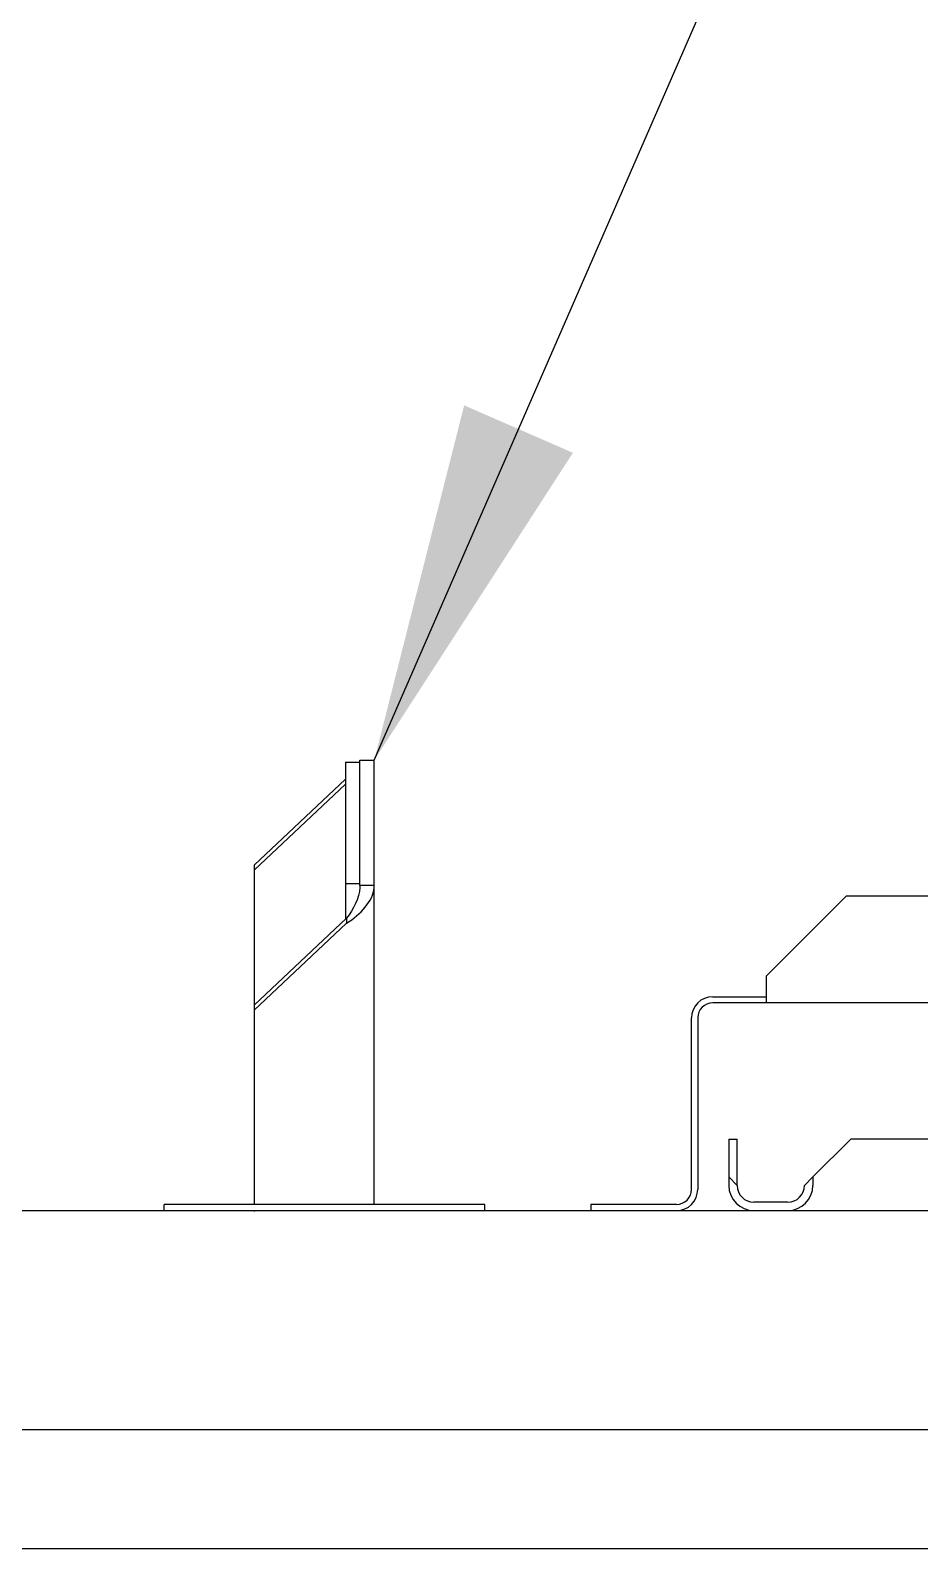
# Model space of a CAD drawing. Header units: millimetres. Extents: x 17046 to 32328, y 18593 to 29476.
# Drawn here: x 17424.45 to 17432.76, y 18973.5 to 18987.69 of the extents above; entities that cross this region are included whole.
import ezdxf

# ---------------------------------------------------------------- set-up
doc = ezdxf.new("R2010")
doc.units = ezdxf.units.MM
doc.header["$LTSCALE"] = 5
doc.layers.add('UNIT', color=6, linetype='Continuous')
doc.styles.add('SUBMITTAL', font='romans.shx', dxfattribs={"width": 0.75})
doc.dimstyles.new('SUBMITTAL', dxfattribs={"dimtxt": 0.09375, "dimasz": 0.09375, "dimexe": 0.03125, "dimexo": 0.0625, "dimgap": 0.0625, "dimtad": 0, "dimdec": 4, "dimzin": 4, "dimdsep": 46, "dimlunit": 4, "dimtxsty": 'SUBMITTAL', "dimcen": 0.09375, "dimclre": 6, "dimadec": 0, "dimazin": 0, "dimtfac": 1, "dimtdec": 0, "dimtofl": 0, "dimtmove": 0, "dimatfit": 3, "dimfxl": 0, "dimfrac": 2, "dimtolj": 1, "dimtzin": 4, "dimarcsym": 0})

msp = doc.modelspace()

# ---------------------------------------------------------------- linework, layer by layer
at = {"layer": 'UNIT'}
for p, q in [((17427.3938, 18980.8515), (17427.5278, 18980.8515)), ((17427.3938, 18980.8515), (17427.3938, 18979.3833)), ((17427.5278, 18980.8702), (17427.6618, 18980.8702)), ((17427.5278, 18979.6973), (17427.5278, 18980.8702)), ((17427.6618, 18976.7168), (17427.6618, 18980.8702)), ((17427.3938, 18980.6904), (17426.5368, 18979.8874)), ((17426.5368, 18979.8406), (17427.3938, 18980.6436)), ((17426.5368, 18979.8874), (17426.5368, 18976.7168)), ((17427.3938, 18979.716), (17427.5278, 18979.716)), ((17427.6618, 18979.6973), (17427.5278, 18979.6973)), ((17431.3272, 18978.8508), (17432.0772, 18979.6008)), ((17432.0772, 18979.6008), (17434.2989, 18979.6008)), ((17427.4028, 18979.3918), (17426.5368, 18978.5804)), ((17426.5368, 18978.5335), (17427.4028, 18979.345)), ((17427.4028, 18979.3918), (17427.4028, 18979.345)), ((17431.3272, 18978.8508), (17431.3272, 18978.6008)), ((17430.8272, 18978.6588), (17431.3272, 18978.6588)), ((17434.0109, 18978.6008), (17430.8272, 18978.6008)), ((17430.6282, 18976.8578), (17430.6282, 18978.4598)), ((17430.6862, 18978.4598), (17430.6862, 18976.8578)), ((17430.9758, 18977.3281), (17431.0545, 18977.3281)), ((17430.9758, 18977.3281), (17430.9758, 18976.895)), ((17431.0545, 18976.895), (17431.0545, 18977.3281)), ((17431.7632, 18976.9737), (17432.1175, 18977.3281)), ((17468.023, 18977.3281), (17432.1175, 18977.3281)), ((17430.9758, 18976.9737), (17431.0545, 18976.895)), ((17431.7632, 18976.9737), (17431.6844, 18976.895)), ((17431.7632, 18976.9737), (17431.7632, 18976.895)), ((17428.6952, 18976.7168), (17425.6952, 18976.7168)), ((17425.6952, 18976.6588), (17425.6952, 18976.7168)), ((17428.6952, 18976.6588), (17428.6952, 18976.7168)), ((17430.4872, 18976.7168), (17429.6862, 18976.7168)), ((17429.6862, 18976.7168), (17429.6862, 18976.6588)), ((17431.5269, 18976.7375), (17431.212, 18976.7375)), ((17331.9452, 18976.6588), (17615.4393, 18976.6588)), ((17426.5368, 18976.6588), (17426.5368, 18976.6502)), ((17615.4393, 18974.6092), (17331.9452, 18974.6092)), ((17336.1952, 18973.4997), (17611.1893, 18973.4997))]:
    msp.add_line(p, q, dxfattribs=at)
for centre, radius, start, end in [((17430.8272, 18978.4598), 0.199, 90, 180), ((17430.8272, 18978.4598), 0.141, 90, 180), ((17430.4872, 18976.8578), 0.141, 270, 0), ((17430.4872, 18976.8578), 0.199, 270, 0), ((17431.212, 18976.895), 0.2362, 180, 270), ((17431.212, 18976.895), 0.1575, 180, 270), ((17431.5269, 18976.895), 0.1575, 270, 0), ((17431.5269, 18976.895), 0.2362, 270, 0)]:
    msp.add_arc(centre, radius, start, end, dxfattribs=at)
for points, knots in [([(17427.5263, 18980.8515), (17427.5268, 18980.8545), (17427.5271, 18980.8575), (17427.5274, 18980.8605), (17427.5276, 18980.8638), (17427.5278, 18980.867), (17427.5278, 18980.8702)], [0.903417554, 0.903417554, 0.903417554, 0.903417554, 0.949808972, 0.949808972, 0.949808972, 1, 1, 1, 1]), ([(17427.4028, 18979.345), (17427.5316, 18979.4279), (17427.6508, 18979.5493), (17427.661, 18979.6771), (17427.6615, 18979.6838), (17427.6618, 18979.6906), (17427.6618, 18979.6973)], [0, 0, 0, 0, 0.949809, 0.949809, 0.949809, 1, 1, 1, 1]), ([(17427.5278, 18979.6973), (17427.5278, 18979.6918), (17427.5276, 18979.6863), (17427.5274, 18979.6807), (17427.5225, 18979.5762), (17427.4649, 18979.4747), (17427.4028, 18979.3918)], [-1, -1, -1, -1, -0.949809, -0.949809, -0.949809, 0, 0, 0, 0])]:
    msp.add_open_spline(points, degree=3, knots=knots, dxfattribs=at)

# ---------------------------------------------------------------- leaders
for points in [[(17566.9669, 18980.8702), (17555.3922, 18999.1166), (17393.4898, 18999.1166)], [(17427.6618, 18980.8702), (17435.6166, 18999.1166)]]:
    msp.add_leader(points, dimstyle='SUBMITTAL', override={"dimscale": 36, "dimarcsym": 1}, dxfattribs=at)

doc.saveas('drawing.dxf')
